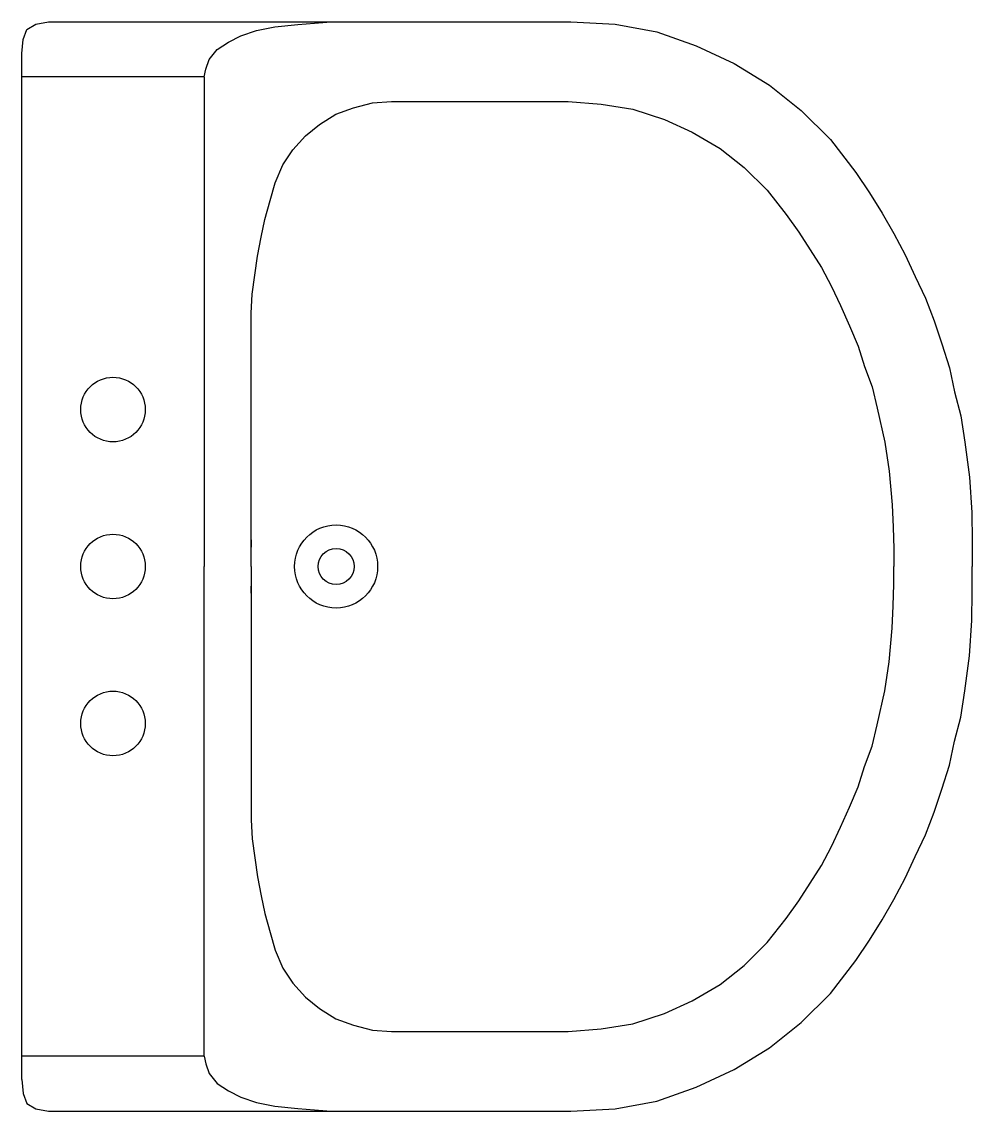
# Model space of a CAD drawing. Header units: millimetres. Extents: x -2942.153 to -2941.638, y 2966.349 to 2966.939.
import ezdxf

# ---------------------------------------------------------------- set-up
doc = ezdxf.new("R2010")
doc.units = ezdxf.units.MM
doc.header["$LTSCALE"] = 10
doc.layers.add('banheiro_louças', color=2, linetype='Continuous')

msp = doc.modelspace()

# ---------------------------------------------------------------- linework, layer by layer
at = {"layer": 'banheiro_louças'}
for p, q in [((-2942.15288, 2966.36578), (-2942.15288, 2966.9214)), ((-2942.05404, 2966.90884), (-2942.15288, 2966.90884)), ((-2942.05404, 2966.90884), (-2942.05404, 2966.64359)), ((-2942.05404, 2966.37835), (-2942.05404, 2966.64359)), ((-2942.05404, 2966.37835), (-2942.15288, 2966.37835))]:
    msp.add_line(p, q, dxfattribs=at)
for points in [[(-2942.15288, 2966.9214), (-2942.15288, 2966.9214), (-2942.15219, 2966.92895), (-2942.15013, 2966.93444), (-2942.14533, 2966.93719), (-2942.13846, 2966.93856), (-2941.9137, 2966.93856)], [(-2942.05404, 2966.90884), (-2942.05319, 2966.91299), (-2942.0514, 2966.91813), (-2942.04693, 2966.9235), (-2942.04089, 2966.92753), (-2942.03418, 2966.93089), (-2942.02569, 2966.9338), (-2942.01585, 2966.93581), (-2942.00333, 2966.93715), (-2941.98522, 2966.93856)], [(-2941.9137, 2966.93856), (-2941.85543, 2966.93856), (-2941.85543, 2966.93856), (-2941.83141, 2966.93719), (-2941.80877, 2966.93307), (-2941.78749, 2966.92552), (-2941.7669, 2966.91591), (-2941.74769, 2966.90425), (-2941.73053, 2966.89052), (-2941.71475, 2966.87474), (-2941.70102, 2966.85689), (-2941.70102, 2966.85689), (-2941.69348, 2966.84591), (-2941.68661, 2966.83493), (-2941.68044, 2966.82395), (-2941.67426, 2966.81229), (-2941.66877, 2966.80062), (-2941.66328, 2966.78895), (-2941.65848, 2966.7766), (-2941.65436, 2966.76425), (-2941.65024, 2966.75121), (-2941.6475, 2966.73817), (-2941.64406, 2966.72513), (-2941.64182, 2966.711), (-2941.63937, 2966.69204), (-2941.63815, 2966.67278), (-2941.63789, 2966.65732), (-2941.63789, 2966.64359)], [(-2942.02866, 2966.64359), (-2942.02866, 2966.64359), (-2942.02866, 2966.65114), (-2942.02866, 2966.658), (-2942.02866, 2966.65415), (-2942.02866, 2966.6617), (-2942.02866, 2966.66856), (-2942.02866, 2966.67611), (-2942.02866, 2966.68298), (-2942.02866, 2966.69052), (-2942.02866, 2966.72239), (-2942.02866, 2966.72925), (-2942.02866, 2966.7368), (-2942.02866, 2966.74366), (-2942.02866, 2966.75052), (-2942.02866, 2966.75739), (-2942.02866, 2966.76356), (-2942.02866, 2966.77043), (-2942.02866, 2966.77043), (-2942.02866, 2966.78072), (-2942.02798, 2966.79101), (-2942.0266, 2966.80131), (-2942.02523, 2966.8116), (-2942.02317, 2966.82189), (-2942.02111, 2966.8315), (-2942.01837, 2966.8418), (-2942.01562, 2966.8514), (-2942.01562, 2966.8514), (-2942.01151, 2966.86101), (-2942.00602, 2966.86925), (-2941.99915, 2966.87679), (-2941.99161, 2966.88297), (-2941.98268, 2966.88846), (-2941.97308, 2966.89189), (-2941.96278, 2966.89464), (-2941.95249, 2966.89532), (-2941.95249, 2966.89532), (-2941.93533, 2966.89532), (-2941.92161, 2966.89532), (-2941.9137, 2966.89532)], [(-2941.9137, 2966.89532), (-2941.88014, 2966.89532), (-2941.8568, 2966.89532), (-2941.8568, 2966.89532), (-2941.83896, 2966.89395), (-2941.82181, 2966.89121), (-2941.80465, 2966.88572), (-2941.78955, 2966.87885), (-2941.77445, 2966.86993), (-2941.76141, 2966.85964), (-2941.74906, 2966.84729), (-2941.73877, 2966.83425), (-2941.73877, 2966.83425), (-2941.73191, 2966.82464), (-2941.72573, 2966.81503), (-2941.71955, 2966.80542), (-2941.71406, 2966.79513), (-2941.70926, 2966.78484), (-2941.70446, 2966.77386), (-2941.69965, 2966.76288), (-2941.69622, 2966.7519), (-2941.6921, 2966.74092), (-2941.68936, 2966.72925), (-2941.68519, 2966.711), (-2941.6829, 2966.69515), (-2941.68126, 2966.67701), (-2941.68068, 2966.66495), (-2941.68039, 2966.65318), (-2941.68044, 2966.64359)], [(-2942.02866, 2966.64359), (-2942.02866, 2966.64359), (-2942.02866, 2966.63604), (-2942.02866, 2966.62918), (-2942.02866, 2966.63303), (-2942.02866, 2966.62548), (-2942.02866, 2966.61862), (-2942.02866, 2966.61107), (-2942.02866, 2966.60421), (-2942.02866, 2966.59666), (-2942.02866, 2966.5648), (-2942.02866, 2966.55794), (-2942.02866, 2966.55039), (-2942.02866, 2966.54352), (-2942.02866, 2966.53666), (-2942.02866, 2966.5298), (-2942.02866, 2966.52362), (-2942.02866, 2966.51676), (-2942.02866, 2966.51676), (-2942.02866, 2966.50647), (-2942.02798, 2966.49617), (-2942.0266, 2966.48588), (-2942.02523, 2966.47558), (-2942.02317, 2966.46529), (-2942.02111, 2966.45568), (-2942.01837, 2966.44539), (-2942.01562, 2966.43578), (-2942.01562, 2966.43578), (-2942.01151, 2966.42617), (-2942.00602, 2966.41794), (-2941.99915, 2966.41039), (-2941.99161, 2966.40421), (-2941.98268, 2966.39872), (-2941.97308, 2966.39529), (-2941.96278, 2966.39255), (-2941.95249, 2966.39186), (-2941.95249, 2966.39186), (-2941.93533, 2966.39186), (-2941.92161, 2966.39186), (-2941.9137, 2966.39186)], [(-2941.9137, 2966.34863), (-2941.85543, 2966.34863), (-2941.85543, 2966.34863), (-2941.83141, 2966.35), (-2941.80877, 2966.35412), (-2941.78749, 2966.36167), (-2941.7669, 2966.37127), (-2941.74769, 2966.38294), (-2941.73053, 2966.39666), (-2941.71475, 2966.41245), (-2941.70102, 2966.43029), (-2941.70102, 2966.43029), (-2941.69348, 2966.44127), (-2941.68661, 2966.45225), (-2941.68044, 2966.46323), (-2941.67426, 2966.4749), (-2941.66877, 2966.48656), (-2941.66328, 2966.49823), (-2941.65848, 2966.51058), (-2941.65436, 2966.52294), (-2941.65024, 2966.53598), (-2941.6475, 2966.54901), (-2941.64406, 2966.56205), (-2941.64182, 2966.57619), (-2941.63937, 2966.59514), (-2941.63815, 2966.6144), (-2941.63789, 2966.62987), (-2941.63789, 2966.64359)], [(-2941.9137, 2966.39186), (-2941.88014, 2966.39186), (-2941.8568, 2966.39186), (-2941.8568, 2966.39186), (-2941.83896, 2966.39323), (-2941.82181, 2966.39598), (-2941.80465, 2966.40147), (-2941.78955, 2966.40833), (-2941.77445, 2966.41725), (-2941.76141, 2966.42755), (-2941.74906, 2966.4399), (-2941.73877, 2966.45294), (-2941.73877, 2966.45294), (-2941.73191, 2966.46255), (-2941.72573, 2966.47215), (-2941.71955, 2966.48176), (-2941.71406, 2966.49205), (-2941.70926, 2966.50235), (-2941.70446, 2966.51333), (-2941.69965, 2966.52431), (-2941.69622, 2966.53529), (-2941.6921, 2966.54627), (-2941.68936, 2966.55794), (-2941.68519, 2966.57619), (-2941.6829, 2966.59203), (-2941.68126, 2966.61017), (-2941.68068, 2966.62224), (-2941.68039, 2966.63401), (-2941.68044, 2966.64359)], [(-2942.05404, 2966.37835), (-2942.05319, 2966.3742), (-2942.0514, 2966.36905), (-2942.04693, 2966.36368), (-2942.04089, 2966.35965), (-2942.03418, 2966.3563), (-2942.02569, 2966.35339), (-2942.01585, 2966.35137), (-2942.00333, 2966.35003), (-2941.98522, 2966.34863)], [(-2942.15288, 2966.36578), (-2942.15288, 2966.36578), (-2942.15219, 2966.35823), (-2942.15013, 2966.35274), (-2942.14533, 2966.35), (-2942.13846, 2966.34863), (-2941.9137, 2966.34863)]]:
    msp.add_lwpolyline(points, dxfattribs=at)
for centre in [(-2942.10346, 2966.72859), (-2942.10346, 2966.64359), (-2942.10346, 2966.55859)]:
    msp.add_circle(centre, 0.0175, dxfattribs=at)
at = {"layer": 'banheiro_louças', "color": 1}
for radius in [0.0225, 0.00981]:
    msp.add_circle((-2941.98255, 2966.64359), radius, dxfattribs=at)

doc.saveas('drawing.dxf')
